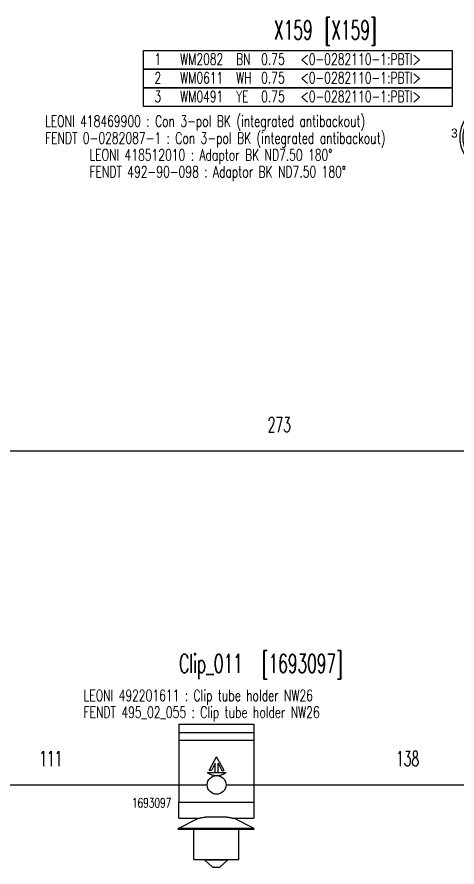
# Model space of a CAD drawing. Header units: millimetres. Extents: x -1 to 4489, y 0 to 1364.
# Drawn here: x 1809 to 1926.4, y 759.1 to 985.6 of the extents above; entities that cross this region are included whole.
import ezdxf

# ---------------------------------------------------------------- set-up
doc = ezdxf.new("R2010")
doc.units = ezdxf.units.MM
for name, color, linetype in [('A_ACHSEN', 7, 'Continuous'), ('A_FLAECHEN', 7, 'Continuous'), ('LAYER_0', 7, 'Continuous')]:
    doc.layers.add(name, color=color, linetype=linetype)
doc.styles.add('HS-BUNDLE-DIMENSION', font='ROMANS.SHX', dxfattribs={"width": 0.6, "height": 4})
doc.styles.add('HS-COMP-DESCRIPTION', font='ROMANS.SHX', dxfattribs={"width": 0.6, "height": 5})
doc.styles.add('HS-NODE', font='ROMANS.SHX', dxfattribs={"width": 0.7, "height": 2.5})
doc.styles.add('HS-PART-NO', font='ROMANS.SHX', dxfattribs={"width": 0.7, "height": 3})
doc.styles.add('HS-WIRE', font='ROMANS.SHX', dxfattribs={"width": 0.7, "height": 3})
doc.linetypes.add('NW_26_FHW_OPEN', pattern='A,0.0001,["=",Standard,S=0.4,R=0,X=0,Y=-0.2],-0.0001,["[]",Standard,S=0.3,R=0,X=-0.05,Y=-0.15],-0.2', length=0.2002)

# ---------------------------------------------------------------- blocks, each defined once
blk = doc.blocks.new('418469900')
at = {"layer": 'LAYER_0', "color": 7}
for points in [[(-12.21, 28.55), (12.43, 28.55)], [(-12.21, 28.55), (-12.21, 15.47)], [(12.43, 28.55), (12.43, 15.47)], [(-5.89, 22.91), (-5.89, 26.3)], [(-5.89, 26.3), (6.11, 26.3)], [(6.11, 22.91), (6.11, 26.3)], [(-12.21, 22.91), (12.43, 22.91)], [(-2.85, 15.47), (-2.85, 22.91)], [(3.07, 15.47), (3.07, 22.91)], [(-2.85, 20.65), (3.07, 20.65)], [(-2.85, 17.87), (3.07, 17.87)], [(-2.85, 17.07), (3.07, 17.07)], [(12.43, 15.47), (-12.21, 15.47)], [(-16.21, 4.91), (-8.21, 4.91), (-8.21, 12.91), (-16.21, 12.91), (-16.21, 4.91)], [(-3.89, 4.91), (4.11, 4.91), (4.11, 12.91), (-3.89, 12.91), (-3.89, 4.91)], [(8.43, 4.91), (16.43, 4.91), (16.43, 12.91), (8.43, 12.91), (8.43, 4.91)], [(-12.21, 2.35), (12.43, 2.35)], [(-12.21, 0.75), (12.43, 0.75)], [(-12.21, -0.05), (12.43, -0.05)]]:
    blk.add_lwpolyline(points, dxfattribs=at)
for centre in [(-12.21, 8.91), (0.11, 8.91), (12.43, 8.91)]:
    blk.add_circle(centre, 5.76, dxfattribs=at)
for centre, radius, start, end in [((-12.21, 8.91), 8.96, 90, 180), ((-12.21, 8.91), 8.16, 90, 180), ((12.43, 8.91), 8.96, 0, 90), ((12.43, 8.91), 8.16, 0, 90), ((-12.21, 8.91), 6.56, 90, 180), ((12.43, 8.91), 6.56, 0, 90), ((-12.21, 8.91), 8.96, 180, 270), ((-12.21, 8.91), 8.16, 180, 270), ((-12.21, 8.91), 6.56, 180, 270), ((12.43, 8.91), 6.56, 270, 0), ((12.43, 8.91), 8.16, 270, 0), ((12.43, 8.91), 8.96, 270, 0)]:
    blk.add_arc(centre, radius, start, end, dxfattribs=at)
for s, p in [('3', (-23.52, 8.9)), ('1', (22.29, 8.9))]:
    blk.add_text(s, height=2.4, dxfattribs=at).set_placement(p)
blk = doc.blocks.new('A$C2E6414D2')
at = {"linetype": 'Continuous'}
for p, q in [((7.13, 36.28), (13.13, 36.28)), ((7.13, 36.28), (7.15, 36.16)), ((7.13, 36.08), (7.13, 36.28)), ((9.13, 36.28), (9.13, 36.08)), ((11.13, 36.28), (11.13, 36.08)), ((13.12, 36.16), (13.13, 36.28)), ((13.13, 36.08), (13.13, 36.28)), ((7.15, 36.16), (7.18, 36.08)), ((13.09, 36.08), (13.12, 36.16)), ((0.13, 0), (0.13, 20.8)), ((20.13, 20.8), (0.13, 20.8)), ((20.13, 0), (20.13, 20.8)), ((20.13, 4.3), (0.13, 4.3)), ((20.13, 2.2), (0.13, 2.2))]:
    blk.add_line(p, q, dxfattribs=at)
at = {"layer": 'A_ACHSEN', "linetype": 'Continuous'}
for p, q in [((9.13, 38.08), (7.13, 36.28)), ((11.13, 38.08), (9.13, 38.08)), ((11.13, 38.08), (13.13, 36.28)), ((0.13, 28.08), (0, 27.81)), ((0, 27.81), (20.27, 27.81)), ((0, 27.81), (5.42, 25.1)), ((0.13, 28.08), (20.13, 28.08)), ((20.27, 27.81), (14.84, 25.1)), ((20.13, 28.08), (20.27, 27.81)), ((0.13, 20.8), (0.13, 25.1)), ((5.42, 25.1), (0.13, 25.1)), ((5.44, 25.1), (5.42, 25.1)), ((5.47, 25.09), (5.44, 25.1)), ((5.65, 25.05), (5.47, 25.09)), ((5.81, 25.02), (5.65, 25.05)), ((5.98, 24.99), (5.81, 25.02)), ((6.15, 24.95), (5.98, 24.99)), ((6.33, 24.92), (6.15, 24.95)), ((14.12, 24.95), (13.94, 24.92)), ((14.29, 24.99), (14.12, 24.95)), ((14.46, 25.02), (14.29, 24.99)), ((14.62, 25.05), (14.46, 25.02)), ((14.8, 25.09), (14.62, 25.05)), ((14.83, 25.1), (14.8, 25.09)), ((14.84, 25.1), (14.83, 25.1)), ((20.13, 25.1), (14.84, 25.1)), ((20.13, 25.1), (20.13, 20.8)), ((6.51, 24.89), (6.33, 24.92)), ((6.7, 24.86), (6.51, 24.89)), ((6.89, 24.83), (6.7, 24.86)), ((7.09, 24.8), (6.89, 24.83)), ((7.19, 24.78), (7.09, 24.8)), ((7.19, 24.78), (13.07, 24.78)), ((9.88, 24.7), (9.88, 24.78)), ((10.38, 24.7), (9.88, 24.7)), ((10.38, 24.7), (10.38, 24.78)), ((13.18, 24.8), (13.07, 24.78)), ((13.38, 24.83), (13.18, 24.8)), ((13.57, 24.86), (13.38, 24.83)), ((13.76, 24.89), (13.57, 24.86)), ((13.94, 24.92), (13.76, 24.89)), ((20.13, 0), (0.13, 0))]:
    blk.add_line(p, q, dxfattribs=at)
at = {"layer": 'A_FLAECHEN', "linetype": 'Continuous'}
for p, q in [((16.13, 36.08), (4.13, 36.08)), ((4.13, 36.08), (4.13, 28.08)), ((16.13, 36.08), (16.13, 28.08))]:
    blk.add_line(p, q, dxfattribs=at)

msp = doc.modelspace()

# ---------------------------------------------------------------- linework, layer by layer
at = {"color": 7, "linetype": 'Continuous'}
for points in [[(1842.69, 971.7), (1842.69, 976.68), (1925.09, 976.68), (1925.09, 971.7), (1842.69, 971.7)], [(1842.69, 966.72), (1842.69, 971.7), (1925.09, 971.7), (1925.09, 966.72), (1842.69, 966.72)], [(1842.69, 961.74), (1842.69, 966.72), (1925.09, 966.72), (1925.09, 961.74), (1842.69, 961.74)]]:
    msp.add_lwpolyline(points, dxfattribs=at)
at = {"color": 7, "linetype": 'NW_26_FHW_OPEN', "ltscale": 8}
for points in [[(1776.78, 869.96), (2025.7, 869.96)], [(1785.78, 780.96), (1859.72, 780.96)], [(1864.72, 780.96), (1960.25, 780.96)]]:
    msp.add_lwpolyline(points, dxfattribs=at)
at = {"color": 5, "linetype": 'Continuous'}
for points in [[(1861.85, 784.21), (1861.85, 786.71), (1860.85, 784.83), (1860.22, 784.83), (1862.22, 788.46)], [(1862.6, 784.21), (1862.6, 786.71), (1863.6, 784.83), (1864.22, 784.83), (1862.22, 788.46)], [(1859.72, 784.21), (1864.72, 784.21)]]:
    msp.add_lwpolyline(points, dxfattribs=at)
at = {"color": 7, "linetype": 'Continuous'}
msp.add_circle((1862.22, 780.96), 2.5, dxfattribs=at)
at = {"color": 5, "linetype": 'Continuous'}
msp.add_arc((1862.22, 788), 4.54, 236.6015, 303.3985, dxfattribs=at)

# ---------------------------------------------------------------- block references
msp.add_blockref('418469900', (1948.27, 944.59))
at = {"rotation": 180}
msp.add_blockref('A$C2E6414D2', (1872.24, 797.14), dxfattribs=at)

# ---------------------------------------------------------------- texts
at = {"color": 5, "linetype": 'Continuous'}
for s, height, style, width, p in [(' [X159]', 5, 'HS-COMP-DESCRIPTION', 0.6, (1888.98, 979.68)), (' [1693097]', 5, 'HS-COMP-DESCRIPTION', 0.6, (1872.22, 810.81)), ('1693097', 2.5, 'HS-NODE', 0.7, (1839.62, 774.91))]:
    msp.add_text(s, height=height, dxfattribs=dict(at, style=style, width=width)).set_placement(p)
at = {"color": 42, "linetype": 'Continuous', "style": 'HS-COMP-DESCRIPTION', "width": 0.6}
for s, p in [('X159', (1877.55, 979.68)), ('Clip_011', (1852.22, 810.81))]:
    msp.add_text(s, height=5, dxfattribs=at).set_placement(p)
at = {"color": 7, "linetype": 'Continuous', "style": 'HS-WIRE', "width": 0.7}
for s, p in [(' 1  ', (1844.19, 972.9)), (' 2  ', (1844.19, 967.92)), (' 3  ', (1844.19, 962.94))]:
    msp.add_text(s, height=3, dxfattribs=at).set_placement(p)
at = {"color": 92, "linetype": 'Continuous', "style": 'HS-WIRE', "width": 0.7}
for s, p in [('WM2082 ', (1852.49, 972.9)), ('BN ', (1867.39, 972.9)), ('0.75 ', (1874.09, 972.9)), (' <0-0282110-1:PBTI>  ', (1883.19, 972.9)), ('WM0611 ', (1852.49, 967.92)), ('WH ', (1867.39, 967.92)), ('0.75 ', (1874.09, 967.92)), (' <0-0282110-1:PBTI>  ', (1883.19, 967.92)), ('WM0491 ', (1852.49, 962.94)), ('YE ', (1867.39, 962.94)), ('0.75 ', (1874.09, 962.94)), (' <0-0282110-1:PBTI>  ', (1883.19, 962.94))]:
    msp.add_text(s, height=3, dxfattribs=at).set_placement(p)
at = {"color": 200, "linetype": 'Continuous', "style": 'HS-PART-NO', "width": 0.7}
for s, p in [('LEONI 418469900 : Con 3-pol BK (integrated antibackout)', (1816.45, 956.37)), ('FENDT 0-0282087-1 : Con 3-pol BK (integrated antibackout)', (1816.45, 951.87)), ('LEONI 418512010 : Adaptor BK ND7.50 180°', (1828.3, 947.37)), ('FENDT 492-90-098 : Adaptor BK ND7.50 180°', (1828.3, 942.87)), ('LEONI 492201611 : Clip tube holder NW26', (1826.72, 803.31)), ('FENDT 495_02_055 : Clip tube holder NW26', (1826.72, 798.81))]:
    msp.add_text(s, height=3, dxfattribs=at).set_placement(p)
at = {"color": 1, "linetype": 'Continuous', "ltscale": 8, "style": 'HS-BUNDLE-DIMENSION', "width": 0.6}
for s, p in [('273', (1875.85, 874.96)), ('111', (1814.86, 785.96)), ('138', (1910.09, 785.96))]:
    msp.add_text(s, height=4, dxfattribs=at).set_placement(p)

doc.saveas('drawing.dxf')
